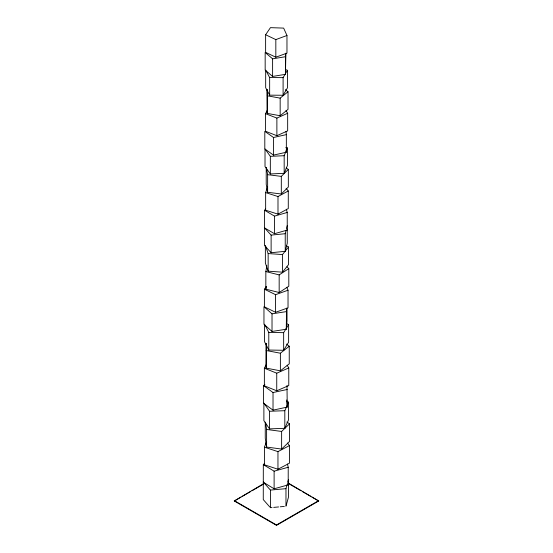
<?xml version="1.0" encoding="UTF-8"?>
<svg xmlns="http://www.w3.org/2000/svg" width="553" height="553" viewBox="0 0 553 553"><rect width="100%" height="100%" fill="white"/><g stroke="black" fill="none" stroke-linecap="round" stroke-linejoin="round"><path stroke-width="0.83" d="M286.544 344.084L289.24 346.247L289.24 363.853L280.385 370.828L266.159 368.118L266.214 343.434M266.159 368.118L266.228 343.537M272.608 76.445L272.608 58.832L265.17 52.452L265.17 70.058L272.608 76.445L285.424 74.337L285.638 53.309M285.424 74.337L285.908 53.233M272.021 331.454L272.021 313.848L263.961 306.708L263.961 324.321L272.021 331.454L286.267 329.235L286.565 308.221M286.267 329.235L287.014 320.726L287.014 308.152M286.966 266.822L288.804 268.627L288.804 286.24L279.168 292.523L265.841 289.171L265.841 271.558L266.822 265.71M265.841 289.171L266.263 286.661M271.122 252.721L271.122 235.115L264.445 227.801L264.445 245.414L271.122 252.721L285.23 251.318L285.23 233.705L286.046 230.428M286.661 227.974L287.27 225.52M285.23 251.318L287.27 243.133L287.221 212.456L286.378 209.214M285.97 506.272L285.97 488.658L287.09 484.573M287.76 482.126L288.431 479.679L288.431 497.292L286.191 505.456M286.101 188.29L288.279 190.965L288.279 208.578L277.993 214.149L265.647 210.223L265.647 192.61L267.5 187.011M287.463 443.077L289.433 445.594L289.433 463.207L277.959 469.241L264.472 464.81L264.472 447.197L266.18 442.407M270.334 173.953L270.334 156.34L265.018 148.944L265.018 166.55L270.334 173.953L284.173 173.324L284.173 155.711L287.408 147.921L285.825 147.361M284.173 173.324L287.408 165.534L287.408 147.921M263.885 403.061L263.885 420.674L269.546 428.879L284.816 428.312L284.816 410.699L288.597 402.135L286.979 401.547M284.816 428.312L288.597 419.748L288.597 402.135M285.97 110.559L287.664 113.254L287.664 130.867L276.88 135.706L265.571 131.282L265.571 113.676L267.472 109.888M287.131 365.194L288.777 367.939L288.777 385.552L276.742 390.798L264.369 385.814L264.369 368.201L266.366 364.413M265.675 70.134L265.675 87.747L269.657 95.157L283.095 95.261L283.095 77.648L287.415 70.3L285.88 69.637M283.095 95.261L287.415 87.913L287.415 70.3M264.583 324.196L264.583 341.809L268.786 350.042L283.648 350.277L283.648 332.664L288.631 324.576L287.062 323.885M283.648 350.277L288.631 342.189L288.631 324.576M265.62 34.756L270.445 27.65L283.641 28.106L286.966 35.489L286.966 53.102L275.829 57.215L265.62 52.369L265.62 34.756L275.829 39.602L286.966 35.489M286.765 287.242L288.03 290.228L288.03 307.841L275.581 312.293L264.396 306.832L264.396 289.219L266.249 286.613M265.364 245.394L265.364 263L268.15 271.177L282.472 272.173L282.472 254.56L288.542 247.004L286.274 245.788M282.472 272.173L288.542 264.617L288.542 247.004M286.8 228.444L287.221 230.069L274.502 233.725L264.548 227.877L264.548 210.264L265.64 209.055M269.871 507.066L263.269 499.594L263.318 464.644L264.458 463.428M266.214 167.483L266.214 184.26L267.638 192.292L281.311 193.992L281.311 176.379L288.334 169.398L286.184 168.008M281.311 193.992L288.334 187.011L288.334 169.398M265.253 422.264L265.253 438.204L266.608 447.066L281.629 449.064L281.629 431.451L289.565 423.819L286.862 422.029M281.629 449.064L289.565 441.432L289.565 423.819M286.979 385.496L287.263 407.091L273.023 410.146L263.587 403.268L263.587 385.662L264.88 384.535M267.14 89.531L267.244 95.787L280.164 98.13L288.023 91.763L285.334 89.669M267.113 89.641L267.244 113.4L280.164 115.743L288.023 109.37L288.023 91.763M266.159 350.505L280.385 353.215L289.24 346.247M265.841 271.558L279.168 274.91L288.804 268.627M288.348 483.094L318.708 500.983L276.5 525.35L234.292 500.983L263.173 483.951M234.292 500.983L240.956 497.133M242.435 496.276L250.578 491.576M252.064 490.718L263.173 484.304M234.292 500.624L276.5 524.991L318.708 500.624M265.647 192.61L277.993 196.536L288.279 190.965M264.472 447.197L277.959 451.628L289.433 445.594M265.571 113.676L276.88 118.1L287.664 113.254M264.369 368.201L276.742 373.185L288.777 367.939M264.396 289.219L275.581 294.68L288.03 290.228M264.548 210.264L274.502 216.112L287.221 212.456M263.318 464.644L274.115 471.177L288.21 467.264L287.449 464.008M263.318 482.257L274.115 488.79L288.21 484.877L288.21 467.264M286.343 134.621L286.343 152.234L273.507 155.11L264.804 148.951L264.804 131.338L273.507 137.497L286.343 134.621L286.039 131.448M263.587 385.662L273.023 392.533L287.263 389.478M272.608 58.832L285.424 56.724M272.021 313.848L286.267 311.629M271.122 235.115L285.23 233.705M263.269 481.981L270.417 490.082L285.97 488.658M272.055 507.543L270.417 507.689L270.417 490.082M273.694 507.391L278.601 506.942M280.24 506.79L284.332 506.417M270.334 156.34L284.173 155.711M264.355 403.745L269.546 411.273L284.816 410.699M266.076 70.874L269.657 77.544L283.095 77.648M264.97 324.943L268.786 332.429L283.648 332.664M265.647 246.209L268.15 253.564L282.472 254.56M266.352 167.448L267.638 174.679L281.311 176.379M265.502 422.202L266.608 429.453L281.629 431.451M289.088 483.882L300.936 490.718M302.422 491.576L310.565 496.276M312.044 497.133L318.708 500.983M287.83 483.246L288.21 484.877M286.191 150.651L286.343 152.234M286.744 399.923L287.263 407.091M280.385 353.215L280.385 370.828M280.164 98.13L280.164 115.743M279.168 274.91L279.168 292.523M277.993 196.536L277.993 214.149M277.959 451.628L277.959 469.241M276.88 118.1L276.88 135.706M276.742 373.185L276.742 390.798M276.5 524.991L276.5 525.35M275.829 39.602L275.829 57.215M275.581 294.68L275.581 312.293M274.502 216.112L274.502 233.725M274.115 471.177L274.115 488.79M273.507 137.497L273.507 155.11M273.023 392.533L273.023 410.146M269.657 77.544L269.657 95.157M269.546 411.273L269.546 428.879M268.786 332.429L268.786 350.042M268.15 253.564L268.15 271.177M267.638 174.679L267.638 192.292M267.244 95.787L267.244 113.4M266.608 429.453L266.608 447.066"/></g></svg>
